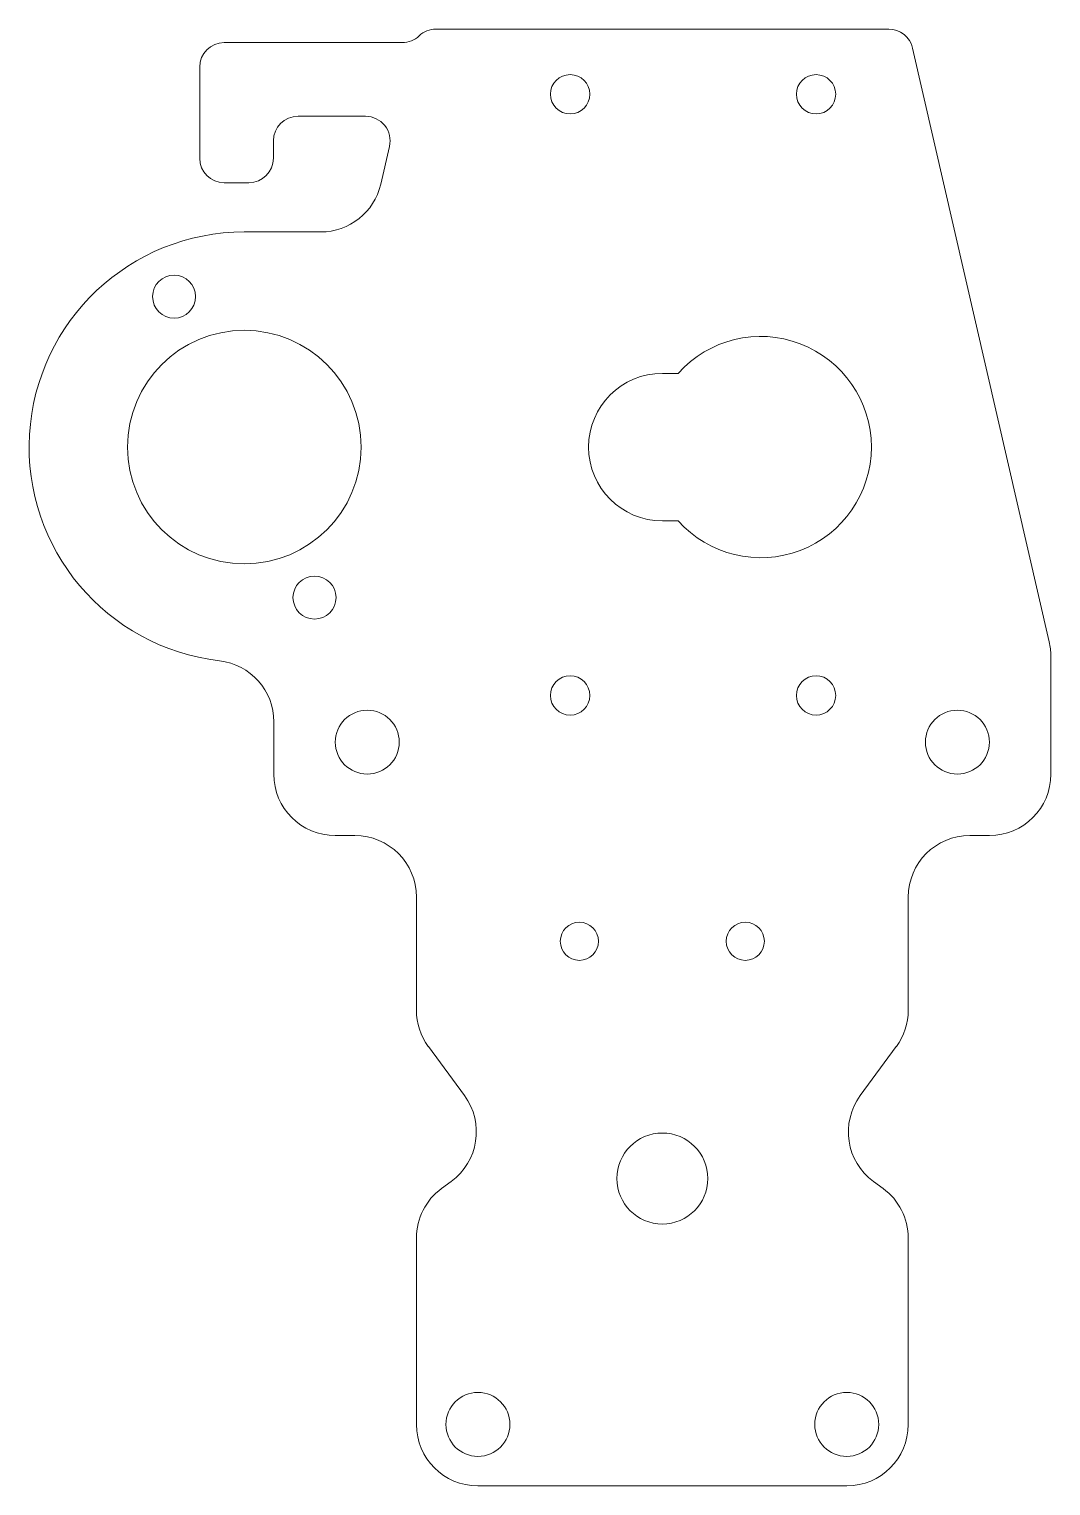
# Model space of a CAD drawing. Header units: millimetres. Extents: x -52 to 32, y -25 to 94.
import ezdxf

# ---------------------------------------------------------------- set-up
doc = ezdxf.new("R2010")
doc.units = ezdxf.units.MM

msp = doc.modelspace()

# ---------------------------------------------------------------- linework, layer by layer
at = {"color": 7, "linetype": 'Continuous', "lineweight": 15}
for p, q in [((18.41, 93.5), (-18.41, 93.5)), ((-21.15, 92.41), (-35.63, 92.41)), ((31.47, 43.65), (20.36, 91.95)), ((-37.63, 90.41), (-37.63, 83)), ((-29.63, 86.41), (-24.14, 86.41)), ((-31.63, 83), (-31.63, 84.41)), ((-22.19, 83.96), (-22.9, 80.88)), ((-35.63, 81), (-33.63, 81)), ((-27.78, 77), (-34, 77)), ((1.29, 65.5), (0, 65.5)), ((0, 53.5), (1.29, 53.5)), ((31.6, 32.9), (31.6, 42.53)), ((-31.6, 37.15), (-31.6, 32.9)), ((-26.6, 27.9), (-25, 27.9)), ((25, 27.9), (26.6, 27.9)), ((-20, 22.9), (-20, 13.7)), ((20, 13.7), (20, 22.9)), ((-19.03, 10.75), (-16.1, 6.75)), ((16.1, 6.75), (19.03, 10.75)), ((-17.18, -0.24), (-17.96, -0.81)), ((17.96, -0.81), (17.18, -0.24)), ((-20, -4.84), (-20, -20)), ((20, -20), (20, -4.84)), ((-15, -25), (15, -25))]:
    msp.add_line(p, q, dxfattribs=at)
for centre, radius in [((-7.5, 88.2), 1.6), ((12.5, 88.2), 1.6), ((-39.71, 71.74), 1.75), ((-34, 59.5), 9.5), ((-28.29, 47.26), 1.75), ((-7.5, 39.3), 1.6), ((12.5, 39.3), 1.6), ((-24, 35.5), 2.6), ((24, 35.5), 2.6), ((-6.75, 19.3), 1.55), ((6.75, 19.3), 1.55), ((0, 0), 3.7), ((-15, -20), 2.6), ((15, -20), 2.6)]:
    msp.add_circle(centre, radius, dxfattribs=at)
for centre, radius, start, end in [((-21.15, 94.41), 2, 270, 313.2484), ((-18.41, 91.5), 2, 90, 133.2484), ((18.41, 91.5), 2, 12.9614, 90), ((-35.63, 90.41), 2, 90, 180), ((-29.63, 84.41), 2, 90, 180), ((-24.14, 84.41), 2, 347.0386, 90), ((-35.63, 83), 2, 180, 270), ((-33.63, 83), 2, 270, 0), ((-27.78, 82), 5, 270, 347.0386), ((-34, 59.5), 17.5, 90, 263.3643), ((8, 59.5), 9, 221.8103, 138.1897), ((0, 59.5), 6, 90, 270), ((26.6, 42.53), 5, 0, 12.9614), ((-36.6, 37.15), 5, 0, 83.3643), ((-26.6, 32.9), 5, 180, 270), ((26.6, 32.9), 5, 270, 0), ((-25, 22.9), 5, 0, 90), ((25, 22.9), 5, 90, 180), ((-15, 13.7), 5, 180, 216.2307), ((15, 13.7), 5, 323.7693, 0), ((-20.13, 3.79), 5, 306.2307, 36.2307), ((20.13, 3.79), 5, 143.7693, 233.7693), ((-15, -4.84), 5, 126.2307, 180), ((15, -4.84), 5, 0, 53.7693), ((-15, -20), 5, 180, 270), ((15, -20), 5, 270, 0)]:
    msp.add_arc(centre, radius, start, end, dxfattribs=at)

doc.saveas('drawing.dxf')
